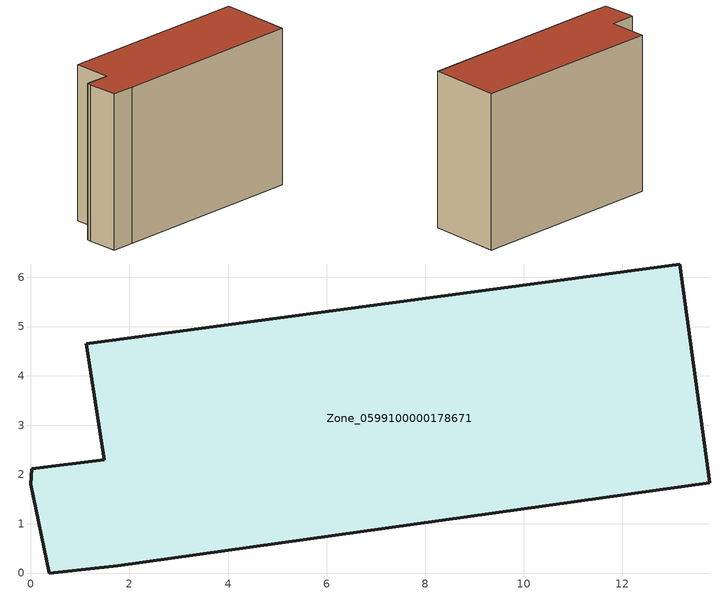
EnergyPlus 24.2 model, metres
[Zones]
Zone_0599100000178671
 floor ground (C_G): 1.76,0.15 0.37,0 0,1.8 0.02,2.12 1.49,2.3 1.13,4.65 13.16,6.27 13.77,1.83 z0
 wall outside (C_F): 1.13,4.65 1.49,2.3 0.02,2.12 0,1.8 0.37,0 1.76,0.15 13.77,1.83 13.16,6.27 1.13,4.65 z0:9.87
 roof outside (C_R): 1.76,0.15 13.77,1.83 13.16,6.27 1.13,4.65 1.49,2.3 0.02,2.12 0,1.8 0.37,0 z9.87
[BUILDING]
Pand.0599100000178671: North Axis=0; Terrain=City; Loads Convergence Tolerance Value=0.04; Temperature Convergence Tolerance Value=0.4; Solar Distribution=FullExterior; Maximum Number of Warmup Days=25; Minimum Number of Warmup Days=1
[Site:Location]
Rotterdam.The.Hague.AP_ZH_NLD Design_Conditions: Latitude=51.96; Longitude=4.45; Time Zone=1; Elevation=-4.5
[SITE:GROUNDTEMPERATURE:BUILDINGSURFACE]
18, 18, 18, 18, 18, 18, 18, 18, 18, 18, 18, 18
[MATERIAL] Thermal Absorptance=0.9; Solar Absorptance=0.7; Visible Absorptance=0.7
Name | Roughness | Thickness | Conductivity | Density | Specific Heat
G.TI.1946 | MediumSmooth | 0.15 | 1 | 540 | 1210
F.TI.1946 | Rough | 0.3 | 0.857143 | 1920 | 840
R.TI.1946 | MediumRough | 0.2 | 0.1 | 1500 | 1000
[CONSTRUCTION]
C_G: G.TI.1946
C_F: F.TI.1946
C_R: R.TI.1946
[ZONE]
Zone_0599100000178671: Type=1; Multiplier=1; Ceiling Height=Autocalculate; Volume=Autocalculate; Floor Area=autocalculate; Part of Total Floor Area=Yes
[ZONEINFILTRATION:DESIGNFLOWRATE]
Infil_Zone_0599100000178671: Zone or ZoneList or Space or SpaceList=Zone_0599100000178671; Schedule=AlwaysOn; Design Flow Rate Calculation Method=Flow/Area; Flow Rate per Floor Area=0.003; Constant Term Coefficient=1; Temperature Term Coefficient=0; Velocity Term Coefficient=0; Velocity Squared Term Coefficient=0
[HVACTEMPLATE:ZONE:IDEALLOADSAIRSYSTEM]
Zone_0599100000178671: Maximum Heating Supply Air Temperature=50; Minimum Cooling Supply Air Temperature=13; Maximum Heating Supply Air Humidity Ratio=0.0156; Minimum Cooling Supply Air Humidity Ratio=0.0077; Heating Limit=NoLimit; Cooling Limit=NoLimit; Dehumidification Control Type=ConstantSensibleHeatRatio; Cooling Sensible Heat Ratio=0.7; Dehumidification Setpoint=60; Humidification Control Type=None; Humidification Setpoint=30; Outdoor Air Method=None; Outdoor Air Flow Rate per Person=0.00944; Outdoor Air Flow Rate per Zone Floor Area=0; Outdoor Air Flow Rate per Zone=0; Demand Controlled Ventilation Type=None; Outdoor Air Economizer Type=NoEconomizer; Heat Recovery Type=None; Sensible Heat Recovery Effectiveness=0.7; Latent Heat Recovery Effectiveness=0.65
[ZONECONTROL:THERMOSTAT]
ThermostatControl_Zone_0599100000178671: Zone or ZoneList=Zone_0599100000178671; Control Type Schedule=DualSetpointControlType; Control 1=Thermostat_Zone_0599100000178671; Temperature Difference Between Cutout And Setpoint=0
[THERMOSTATSETPOINT:DUALSETPOINT]
Thermostat_Zone_0599100000178671: Heating Setpoint Temperature Schedule=HeatingSetpoint_Zone_0599100000178671; Cooling Setpoint Temperature Schedule=CoolingSetpoint_Zone_0599100000178671
[SCHEDULE:COMPACT]
HeatingSetpoint_Zone_0599100000178671: Through: 12/31, For: AllDays, Until: 24:00, 21
CoolingSetpoint_Zone_0599100000178671: Through: 12/31, For: AllDays, Until: 24:00, 24
DualSetpointControlType: Through: 12/31, For: AllDays, Until: 24:00, 4
AlwaysOn: Through: 12/31, For: AllDays, Until: 24:00, 1
